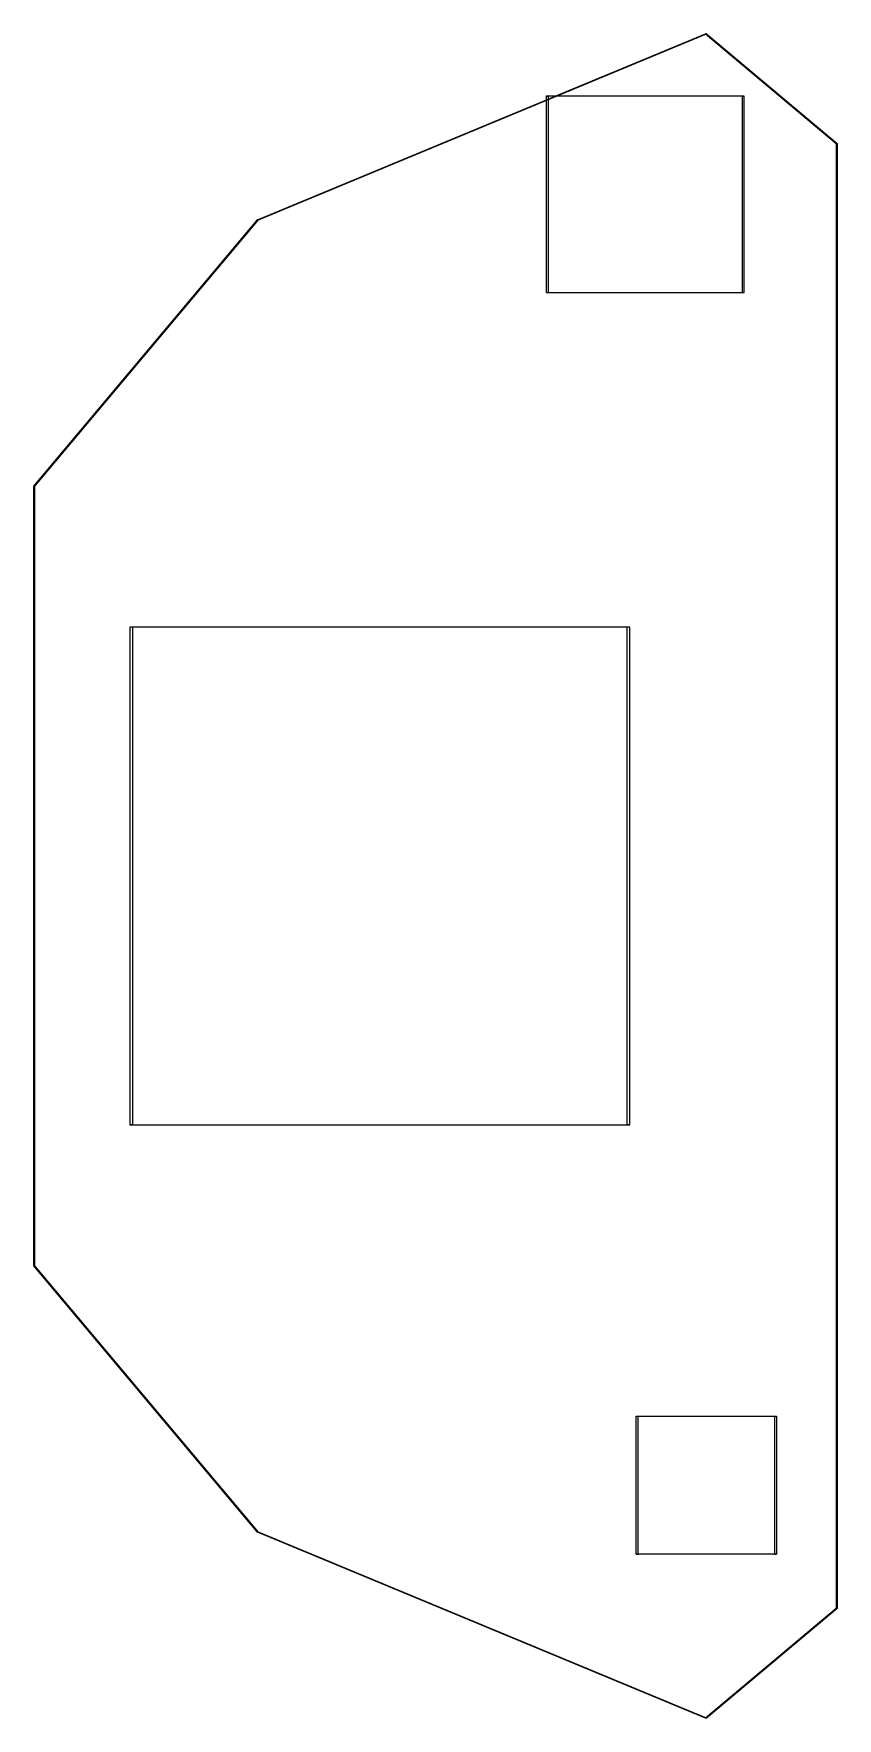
# Model space of a CAD drawing. Header units: millimetres. Extents: x 48 to 77, y -30.5 to 30.5.
import ezdxf

# ---------------------------------------------------------------- set-up
doc = ezdxf.new("R2010")
doc.units = ezdxf.units.MM
doc.layers.add('1', color=7, linetype='Continuous')

msp = doc.modelspace()

# ---------------------------------------------------------------- linework, layer by layer
at = {"layer": '1', "color": 252, "linetype": 'Continuous', "lineweight": 13}
for p, q in [((56.088514, 23.735039), (72.288379, 30.469012)), ((66.813568, 28.21137), (72.24476, 30.469012)), ((72.24476, 30.469012), (76.970186, 26.500132)), ((72.288379, 30.469012), (72.24476, 30.469012)), ((72.288379, 30.469012), (77.013805, 26.500132)), ((56.044894, 23.735039), (66.557081, 28.104753)), ((66.48729, 28.21137), (66.48729, 21.11137)), ((66.48729, 28.21137), (66.557081, 28.21137)), ((73.580532, 28.21137), (66.48729, 28.21137)), ((66.557081, 28.104753), (66.813568, 28.21137)), ((66.557081, 28.21137), (66.557081, 28.104753)), ((66.813568, 28.21137), (66.557081, 28.21137)), ((66.557081, 28.104753), (66.557081, 21.11137)), ((73.650323, 28.21137), (66.813568, 28.21137)), ((73.580532, 28.21137), (73.650323, 28.21137)), ((73.580532, 21.11137), (73.580532, 28.21137)), ((73.650323, 21.11137), (73.650323, 28.21137)), ((76.970186, 26.500132), (76.970186, -26.500132)), ((77.013805, 26.500132), (76.970186, 26.500132)), ((77.013805, 26.500132), (77.013805, -26.500132)), ((47.954816, 14.10656), (56.044894, 23.735039)), ((47.998435, 14.10656), (56.088514, 23.735039)), ((56.088514, 23.735039), (56.044894, 23.735039)), ((66.48729, 21.11137), (73.580532, 21.11137)), ((66.48729, 21.11137), (66.557081, 21.11137)), ((66.557081, 21.11137), (73.650323, 21.11137)), ((73.580532, 21.11137), (73.650323, 21.11137)), ((47.998435, 14.10656), (47.954816, 14.10656)), ((47.954816, -14.10656), (47.954816, 14.10656)), ((47.998435, -14.10656), (47.998435, 14.10656)), ((69.418552, 9), (51.435684, 9)), ((51.522923, 9), (51.435684, 9)), ((51.435684, 9), (51.435684, -9)), ((51.522923, 9), (51.522923, -9)), ((69.505791, 9), (51.522923, 9)), ((69.505791, 9), (69.418552, 9)), ((69.418552, -9), (69.418552, 9)), ((69.505791, -9), (69.505791, 9)), ((51.435684, -9), (69.418552, -9)), ((51.522923, -9), (51.435684, -9)), ((51.522923, -9), (69.505791, -9)), ((69.505791, -9), (69.418552, -9)), ((47.998435, -14.10656), (47.954816, -14.10656)), ((56.044894, -23.735039), (47.954816, -14.10656)), ((56.088514, -23.735039), (47.998435, -14.10656)), ((69.744901, -19.533611), (74.740142, -19.533611)), ((69.744901, -24.533611), (69.744901, -19.533611)), ((69.744901, -19.533611), (69.814692, -19.533611)), ((69.814692, -24.533611), (69.814692, -19.533611)), ((69.814692, -19.533611), (74.809933, -19.533611)), ((74.740142, -19.533611), (74.809933, -19.533611)), ((74.740142, -19.533611), (74.740142, -24.533611)), ((74.809933, -19.533611), (74.809933, -24.533611)), ((72.24476, -30.469012), (56.044894, -23.735039)), ((56.088514, -23.735039), (56.044894, -23.735039)), ((72.288379, -30.469012), (56.088514, -23.735039)), ((69.744901, -24.533611), (69.814692, -24.533611)), ((74.740142, -24.533611), (69.744901, -24.533611)), ((74.809933, -24.533611), (69.814692, -24.533611)), ((74.740142, -24.533611), (74.809933, -24.533611)), ((76.970186, -26.500132), (72.24476, -30.469012)), ((77.013805, -26.500132), (72.288379, -30.469012)), ((77.013805, -26.500132), (76.970186, -26.500132)), ((72.288379, -30.469012), (72.24476, -30.469012))]:
    msp.add_line(p, q, dxfattribs=at)

doc.saveas('drawing.dxf')
